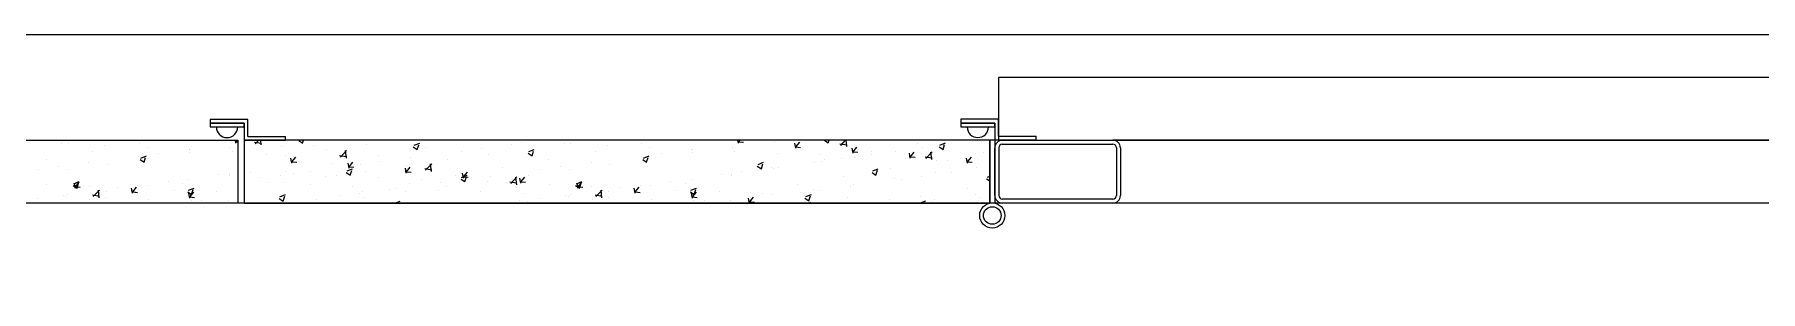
# Model space of a CAD drawing. Extents: x 758840 to 1108724, y -102573 to 143521.
# Drawn here: x 828822 to 830195, y 70422 to 70627 of the extents above; entities that cross this region are included whole.
import ezdxf

# ---------------------------------------------------------------- set-up
doc = ezdxf.new("R2010")
doc.units = 0
doc.header["$LTSCALE"] = 1000
doc.header["$MEASUREMENT"] = 0
doc.layers.add('02电气-设备', color=255, linetype='Continuous')
doc.layers.add('02电气-设备基础', color=252, linetype='Continuous')

# ---------------------------------------------------------------- blocks, each defined once
blk = doc.blocks.new('BD4-SRAL0101')
at = {"layer": '02电气-设备'}
for p, q in [((8370779.4, -4143694.4), (8360900.4, -4143694.4)), ((8360900.4, -4143694.4), (8360900.4, -4143744.4)), ((8360302.9, -4143727.9), (8360272.9, -4143727.9)), ((8360272.9, -4143727.9), (8360272.9, -4143730.9)), ((8360272.9, -4143730.9), (8360299.9, -4143730.9)), ((8360299.9, -4143730.9), (8360272.9, -4143730.9)), ((8360272.9, -4143730.9), (8360272.9, -4143733.9)), ((8360272.9, -4143733.9), (8360299.9, -4143733.9)), ((8360302.9, -4143727.9), (8360299.9, -4143727.9)), ((8360299.9, -4143730.9), (8360299.9, -4143744.4)), ((8360299.9, -4143734.7), (8360299.9, -4143730.9)), ((8360302.9, -4143730.9), (8360302.9, -4143727.9)), ((8360302.9, -4143741.4), (8360302.9, -4143727.9)), ((8360900.4, -4143727.8), (8360870.4, -4143727.8)), ((8360870.4, -4143727.8), (8360870.4, -4143730.8)), ((8360870.4, -4143730.8), (8360897.4, -4143730.8)), ((8360897.4, -4143730.8), (8360870.4, -4143730.8)), ((8360870.4, -4143730.8), (8360870.4, -4143733.8)), ((8360870.4, -4143733.8), (8360897.4, -4143733.8)), ((8360900.4, -4143727.8), (8360897.4, -4143727.8)), ((8360897.4, -4143730.8), (8360897.4, -4143744.2)), ((8360897.4, -4143734.6), (8360897.4, -4143730.8)), ((8360900.4, -4143730.8), (8360900.4, -4143727.8)), ((8360900.4, -4143741.2), (8360900.4, -4143727.8)), ((8359701.9, -4143744.4), (8360294.9, -4143744.4)), ((8360155, -4143747.4), (8360155, -4143747.4)), ((8360159.8, -4143746.7), (8360159.8, -4143746.7)), ((8360179.5, -4143753.4), (8360179.5, -4143753.4)), ((8360188.9, -4143748.8), (8360188.9, -4143748.8)), ((8360216.5, -4143747.1), (8360216.5, -4143747.1)), ((8360222.8, -4143750.3), (8360222.8, -4143750.3)), ((8360256.2, -4143751.9), (8360256.2, -4143751.9)), ((8360256.7, -4143751.7), (8360256.7, -4143751.7)), ((8360288.7, -4143750.5), (8360288.7, -4143750.5)), ((8360290.6, -4143753.1), (8360290.6, -4143753.1)), ((8360293.5, -4143746.8), (8360293, -4143744.4)), ((8360293.6, -4143745.7), (8360294.6, -4143744.4)), ((8360293.6, -4143745.7), (8360294.9, -4143745.9)), ((8360294.9, -4143744.4), (8360294.9, -4143794.4)), ((8360299.9, -4143744.4), (8360332.9, -4143744.4)), ((8360893.4, -4143744.4), (8360299.9, -4143744.4)), ((8360299.9, -4143744.4), (8360299.9, -4143794.4)), ((8360302.9, -4143741.4), (8360332.9, -4143741.4)), ((8360308.2, -4143746), (8360313.8, -4143746.8)), ((8360308.8, -4143747.3), (8360311.6, -4143744.4)), ((8360313.6, -4143748.2), (8360313.2, -4143744.4)), ((8360329.4, -4143749.2), (8360329.4, -4143749.2)), ((8360332.9, -4143744.4), (8360332.9, -4143741.4)), ((8360343.4, -4143744.6), (8360346.6, -4143746.7)), ((8360345.3, -4143747.1), (8360345.3, -4143747.1)), ((8360346.5, -4143746.7), (8360347.3, -4143744.4)), ((8360354.9, -4143749), (8360354.9, -4143749)), ((8360365.2, -4143752.2), (8360365.2, -4143752.2)), ((8360376.6, -4143757.8), (8360381.5, -4143752.6)), ((8360381.4, -4143758.7), (8360380.7, -4143752.7)), ((8360397.3, -4143748.1), (8360397.3, -4143748.1)), ((8360434.6, -4143749.7), (8360437.8, -4143751.8)), ((8360435.2, -4143748.4), (8360439.7, -4143746.7)), ((8360437.8, -4143751.8), (8360439.1, -4143748)), ((8360444.2, -4143750.3), (8360444.2, -4143750.3)), ((8360472.8, -4143753.2), (8360472.8, -4143753.2)), ((8360487.2, -4143744.6), (8360487.2, -4143744.6)), ((8360488.7, -4143751.1), (8360488.7, -4143751.1)), ((8360512.8, -4143747.9), (8360512.8, -4143747.9)), ((8360521.1, -4143746), (8360521.1, -4143746)), ((8360526.5, -4143753.5), (8360530.9, -4143751.8)), ((8360527.2, -4143751.2), (8360527.2, -4143751.2)), ((8360529.1, -4143756.9), (8360530.3, -4143753.1)), ((8360555, -4143747.4), (8360555, -4143747.4)), ((8360559.8, -4143746.7), (8360559.8, -4143746.7)), ((8360579.5, -4143753.4), (8360579.5, -4143753.4)), ((8360588.9, -4143748.8), (8360588.9, -4143748.8)), ((8360616.5, -4143747.1), (8360616.5, -4143747.1)), ((8360622.8, -4143750.3), (8360622.8, -4143750.3)), ((8360656.2, -4143751.9), (8360656.2, -4143751.9)), ((8360656.7, -4143751.7), (8360656.7, -4143751.7)), ((8360688.7, -4143750.5), (8360688.7, -4143750.5)), ((8360690.6, -4143753.1), (8360690.6, -4143753.1)), ((8360693.5, -4143746.8), (8360693, -4143744.4)), ((8360693.6, -4143745.7), (8360694.7, -4143744.4)), ((8360693.6, -4143745.7), (8360697.4, -4143746.1)), ((8360696.3, -4143746.6), (8360696.3, -4143746.6)), ((8360712.2, -4143744.5), (8360712.2, -4143744.5)), ((8360721.7, -4143745.7), (8360721.7, -4143745.7)), ((8360739, -4143750.8), (8360738.3, -4143746.8)), ((8360739.1, -4143749.6), (8360742.2, -4143746)), ((8360739.1, -4143749.7), (8360742.9, -4143750.1)), ((8360761.8, -4143744.5), (8360764.9, -4143746.6)), ((8360764.9, -4143746.6), (8360765.7, -4143744.4)), ((8360774.1, -4143747.2), (8360779.8, -4143748)), ((8360774.8, -4143748.5), (8360778.7, -4143744.4)), ((8360779.6, -4143749.4), (8360779, -4143744.4)), ((8360784.6, -4143754.8), (8360783.8, -4143750.8)), ((8360784.7, -4143753.6), (8360787.7, -4143750)), ((8360784.7, -4143753.7), (8360788.4, -4143754)), ((8360799.1, -4143753.2), (8360799.1, -4143753.2)), ((8360818.6, -4143753.6), (8360818.6, -4143753.6)), ((8360830.2, -4143757.6), (8360833.3, -4143754)), ((8360836.1, -4143746.8), (8360836.1, -4143746.8)), ((8360839.7, -4143750.6), (8360839.7, -4143750.6)), ((8360842.5, -4143759), (8360847.5, -4143753.8)), ((8360847.4, -4143759.9), (8360846.6, -4143753.9)), ((8360851.2, -4143749.1), (8360851.2, -4143749.1)), ((8360853, -4143749.6), (8360856.2, -4143751.7)), ((8360853.6, -4143748.3), (8360858.1, -4143746.6)), ((8360855.6, -4143748.5), (8360855.6, -4143748.5)), ((8360856.2, -4143751.7), (8360857.5, -4143747.8)), ((8360879.6, -4143745.3), (8360879.6, -4143745.3)), ((8360883.3, -4143745), (8360883.3, -4143745)), ((8360893.4, -4143744.3), (8360893.4, -4143794.5)), ((8360897.4, -4143744.3), (8360893.4, -4143744.3)), ((8360893.4, -4143794.4), (8360893.4, -4143744.4)), ((8360897.4, -4143744.2), (8360930.4, -4143744.2)), ((8360897.4, -4143744.3), (8360897.4, -4143794.5)), ((8360897.4, -4143788.4), (8360897.4, -4143750.4)), ((8360900.4, -4143741.2), (8360930.4, -4143741.2)), ((8360900.4, -4143744.4), (8370779.4, -4143744.4)), ((8360900.6, -4143750.4), (8360900.6, -4143788.4)), ((8360903.4, -4143744.4), (8360991.4, -4143744.4)), ((8360903.4, -4143747.6), (8360991.4, -4143747.6)), ((8360930.4, -4143744.2), (8360930.4, -4143741.2)), ((8362154.9, -4143744.5), (8360991.4, -4143744.4)), ((8360994.2, -4143750.4), (8360994.2, -4143788.4)), ((8360997.4, -4143750.4), (8360997.4, -4143788.4)), ((8360136.2, -4143767.7), (8360136.2, -4143767.7)), ((8360142.5, -4143759.8), (8360142.5, -4143759.8)), ((8360152.1, -4143765.6), (8360152.1, -4143765.6)), ((8360159, -4143767.8), (8360159, -4143767.8)), ((8360176.1, -4143762.4), (8360176.1, -4143762.4)), ((8360191.1, -4143763.8), (8360191.1, -4143763.8)), ((8360216.2, -4143757.1), (8360216.2, -4143757.1)), ((8360217.2, -4143759.9), (8360220.3, -4143762)), ((8360217.7, -4143758.6), (8360222.2, -4143756.9)), ((8360220.3, -4143762), (8360221.6, -4143758.2)), ((8360224.1, -4143759), (8360224.1, -4143759)), ((8360232.1, -4143755), (8360232.1, -4143755)), ((8360256.7, -4143754.5), (8360256.7, -4143754.5)), ((8360317.8, -4143755.4), (8360317.8, -4143755.4)), ((8360332.6, -4143756.6), (8360332.6, -4143756.6)), ((8360337.9, -4143762.7), (8360337.2, -4143758.7)), ((8360338, -4143761.5), (8360341.1, -4143757.9)), ((8360338, -4143761.6), (8360341.8, -4143762)), ((8360370.1, -4143763), (8360370.1, -4143763)), ((8360376, -4143756.5), (8360381.6, -4143757.3)), ((8360381.9, -4143768.9), (8360386.3, -4143767.2)), ((8360383.5, -4143766.7), (8360382.7, -4143762.7)), ((8360383.5, -4143765.6), (8360387.3, -4143765.9)), ((8360383.6, -4143765.5), (8360386.6, -4143761.9)), ((8360392.8, -4143763.7), (8360392.8, -4143763.7)), ((8360407.1, -4143756.6), (8360407.1, -4143756.6)), ((8360408.7, -4143761.6), (8360408.7, -4143761.6)), ((8360429, -4143770.6), (8360428.3, -4143766.7)), ((8360429.1, -4143769.5), (8360432.2, -4143765.9)), ((8360429.5, -4143764.5), (8360429.5, -4143764.5)), ((8360432.7, -4143758.5), (8360432.7, -4143758.5)), ((8360443.7, -4143767), (8360449.4, -4143767.9)), ((8360444.3, -4143768.3), (8360449.3, -4143763.1)), ((8360449.2, -4143769.2), (8360448.4, -4143763.2)), ((8360462.1, -4143760), (8360462.1, -4143760)), ((8360494.2, -4143755.9), (8360494.2, -4143755.9)), ((8360505.4, -4143766.1), (8360505.4, -4143766.1)), ((8360525.9, -4143754.8), (8360529.1, -4143756.9)), ((8360536.2, -4143767.7), (8360536.2, -4143767.7)), ((8360542.5, -4143759.8), (8360542.5, -4143759.8)), ((8360552.1, -4143765.6), (8360552.1, -4143765.6)), ((8360559, -4143767.8), (8360559, -4143767.8)), ((8360576.1, -4143762.4), (8360576.1, -4143762.4)), ((8360591.1, -4143763.8), (8360591.1, -4143763.8)), ((8360616.2, -4143757.1), (8360616.2, -4143757.1)), ((8360617.2, -4143759.9), (8360620.3, -4143762)), ((8360617.7, -4143758.6), (8360622.2, -4143756.9)), ((8360620.3, -4143762), (8360621.6, -4143758.2)), ((8360624.1, -4143759), (8360624.1, -4143759)), ((8360632.1, -4143755), (8360632.1, -4143755)), ((8360656.7, -4143754.5), (8360656.7, -4143754.5)), ((8360708.4, -4143765), (8360711.6, -4143767.1)), ((8360709, -4143763.7), (8360713.4, -4143762)), ((8360711.6, -4143767.1), (8360712.9, -4143763.2)), ((8360719.5, -4143766.4), (8360719.5, -4143766.4)), ((8360721, -4143766.8), (8360721, -4143766.8)), ((8360724.5, -4143754.6), (8360724.5, -4143754.6)), ((8360725, -4143765.9), (8360725, -4143765.9)), ((8360753.6, -4143762.4), (8360753.6, -4143762.4)), ((8360758.4, -4143756), (8360758.4, -4143756)), ((8360759.6, -4143761.1), (8360759.6, -4143761.1)), ((8360762, -4143759.5), (8360762, -4143759.5)), ((8360775.5, -4143759), (8360775.5, -4143759)), ((8360785.6, -4143758.3), (8360785.6, -4143758.3)), ((8360792.3, -4143757.4), (8360792.3, -4143757.4)), ((8360799.6, -4143755.8), (8360799.6, -4143755.8)), ((8360800.3, -4143768.8), (8360804.7, -4143767.1)), ((8360814.3, -4143767.1), (8360814.3, -4143767.1)), ((8360826.2, -4143758.9), (8360826.2, -4143758.9)), ((8360830.1, -4143758.7), (8360829.4, -4143754.8)), ((8360830.2, -4143757.7), (8360834, -4143758)), ((8360841.9, -4143757.7), (8360847.6, -4143758.5)), ((8360851.3, -4143760.8), (8360851.3, -4143760.8)), ((8360860.1, -4143760.3), (8360860.1, -4143760.3)), ((8360875.6, -4143762.7), (8360874.9, -4143758.8)), ((8360875.7, -4143761.7), (8360879.5, -4143762)), ((8360875.8, -4143761.6), (8360878.8, -4143757.9)), ((8360882.5, -4143766.2), (8360882.5, -4143766.2)), ((8360888.4, -4143754.4), (8360888.4, -4143754.4)), ((8360142.7, -4143779.9), (8360142.7, -4143779.9)), ((8360163.8, -4143780.4), (8360167, -4143782.5)), ((8360164.4, -4143779.1), (8360168.8, -4143777.4)), ((8360165.6, -4143782.6), (8360164.9, -4143778.6)), ((8360165.7, -4143781.5), (8360168.8, -4143777.8)), ((8360165.7, -4143781.5), (8360169.5, -4143781.9)), ((8360167, -4143782.5), (8360168.2, -4143778.6)), ((8360176.6, -4143781.3), (8360176.6, -4143781.3)), ((8360215.4, -4143780.1), (8360215.4, -4143780.1)), ((8360223.3, -4143780.1), (8360223.3, -4143780.1)), ((8360239.5, -4143776.9), (8360239.5, -4143776.9)), ((8360251, -4143778.6), (8360251, -4143778.6)), ((8360255.9, -4143775.7), (8360255.9, -4143775.7)), ((8360279.6, -4143771.6), (8360279.6, -4143771.6)), ((8360288, -4143771.6), (8360288, -4143771.6)), ((8360288, -4143772.2), (8360288, -4143772.2)), ((8360305.4, -4143769.8), (8360305.4, -4143769.8)), ((8360312.7, -4143774.3), (8360312.7, -4143774.3)), ((8360318.8, -4143778.4), (8360318.8, -4143778.4)), ((8360328.6, -4143772.2), (8360328.6, -4143772.2)), ((8360331.9, -4143777.8), (8360331.9, -4143777.8)), ((8360333.1, -4143769.3), (8360333.1, -4143769.3)), ((8360339.3, -4143771.3), (8360339.3, -4143771.3)), ((8360352.7, -4143769), (8360352.7, -4143769)), ((8360352.7, -4143779.8), (8360352.7, -4143779.8)), ((8360364.5, -4143773.3), (8360364.5, -4143773.3)), ((8360373.2, -4143772.7), (8360373.2, -4143772.7)), ((8360381.3, -4143770.2), (8360384.5, -4143772.3)), ((8360384.4, -4143772.3), (8360385.7, -4143768.5)), ((8360386.6, -4143781.2), (8360386.6, -4143781.2)), ((8360396.5, -4143769.2), (8360396.5, -4143769.2)), ((8360407.1, -4143774.1), (8360407.1, -4143774.1)), ((8360429.1, -4143769.6), (8360432.9, -4143769.9)), ((8360431.4, -4143778.8), (8360431.4, -4143778.8)), ((8360441, -4143775.6), (8360441, -4143775.6)), ((8360456.1, -4143778.2), (8360456.1, -4143778.2)), ((8360461.4, -4143781.1), (8360461.4, -4143781.1)), ((8360468.4, -4143772.5), (8360468.4, -4143772.5)), ((8360472, -4143776.1), (8360472, -4143776.1)), ((8360472.6, -4143775.3), (8360475.7, -4143777.4)), ((8360473.1, -4143774), (8360477.6, -4143772.3)), ((8360474.5, -4143774.6), (8360473.8, -4143770.7)), ((8360474.6, -4143773.5), (8360477.7, -4143769.8)), ((8360474.6, -4143773.6), (8360478.4, -4143773.9)), ((8360474.9, -4143777), (8360474.9, -4143777)), ((8360475.7, -4143777.4), (8360477, -4143773.5)), ((8360493.4, -4143777.1), (8360493.4, -4143777.1)), ((8360496.1, -4143773), (8360496.1, -4143773)), ((8360508.8, -4143778.4), (8360508.8, -4143778.4)), ((8360511.5, -4143777.5), (8360517.1, -4143778.4)), ((8360512.1, -4143778.8), (8360517, -4143773.6)), ((8360516.9, -4143779.8), (8360516.2, -4143773.7)), ((8360520.1, -4143778.6), (8360519.4, -4143774.6)), ((8360520.2, -4143777.5), (8360523.3, -4143773.8)), ((8360520.2, -4143777.6), (8360524, -4143777.9)), ((8360526.4, -4143772.3), (8360526.4, -4143772.3)), ((8360542.7, -4143779.9), (8360542.7, -4143779.9)), ((8360563.8, -4143780.4), (8360567, -4143782.5)), ((8360564.4, -4143779.1), (8360568.8, -4143777.4)), ((8360565.6, -4143782.6), (8360564.9, -4143778.6)), ((8360565.7, -4143781.5), (8360568.8, -4143777.8)), ((8360565.7, -4143781.5), (8360569.5, -4143781.9)), ((8360567, -4143782.5), (8360568.2, -4143778.6)), ((8360576.6, -4143781.3), (8360576.6, -4143781.3)), ((8360615.4, -4143780.1), (8360615.4, -4143780.1)), ((8360623.3, -4143780.1), (8360623.3, -4143780.1)), ((8360639.5, -4143776.9), (8360639.5, -4143776.9)), ((8360651, -4143778.6), (8360651, -4143778.6)), ((8360655.9, -4143775.7), (8360655.9, -4143775.7)), ((8360679.6, -4143771.6), (8360679.6, -4143771.6)), ((8360688, -4143771.6), (8360688, -4143771.6)), ((8360688, -4143772.2), (8360688, -4143772.2)), ((8360695.5, -4143769.6), (8360695.5, -4143769.6)), ((8360740.2, -4143779.8), (8360740.2, -4143779.8)), ((8360777.3, -4143773.5), (8360777.3, -4143773.5)), ((8360782.9, -4143780.9), (8360782.9, -4143780.9)), ((8360784.9, -4143779.5), (8360784.9, -4143779.5)), ((8360799.7, -4143770), (8360802.8, -4143772.2)), ((8360802.8, -4143772.2), (8360804.1, -4143768.3)), ((8360817.8, -4143774.7), (8360817.8, -4143774.7)), ((8360823, -4143775.6), (8360823, -4143775.6)), ((8360838.9, -4143773.5), (8360838.9, -4143773.5)), ((8360850.4, -4143770.2), (8360850.4, -4143770.2)), ((8360862.9, -4143770.4), (8360862.9, -4143770.4)), ((8360890.9, -4143775.1), (8360893.4, -4143776.8)), ((8360891.5, -4143773.8), (8360893.4, -4143773.1)), ((8372523.4, -4143794.4), (8359159.9, -4143794.4)), ((8360294.9, -4143794.4), (8359701.9, -4143794.4)), ((8360135.4, -4143790.6), (8360135.4, -4143790.6)), ((8360156.1, -4143788.4), (8360156.1, -4143788.4)), ((8360158.2, -4143789), (8360158.2, -4143789)), ((8360159.4, -4143787.5), (8360159.4, -4143787.5)), ((8360176.9, -4143791.3), (8360176.9, -4143791.3)), ((8360179.3, -4143788), (8360184.9, -4143788.9)), ((8360179.9, -4143789.3), (8360184.8, -4143784.1)), ((8360184.7, -4143790.3), (8360184, -4143784.2)), ((8360190, -4143789.8), (8360190, -4143789.8)), ((8360190.3, -4143784.9), (8360190.3, -4143784.9)), ((8360199.5, -4143782.2), (8360199.5, -4143782.2)), ((8360211.2, -4143786.6), (8360210.4, -4143782.6)), ((8360210.5, -4143782.7), (8360210.5, -4143782.7)), ((8360211.3, -4143785.4), (8360214.3, -4143781.8)), ((8360211.3, -4143785.5), (8360215.1, -4143785.9)), ((8360213.9, -4143785), (8360213.9, -4143785)), ((8360223.9, -4143791.3), (8360223.9, -4143791.3)), ((8360244.4, -4143784.2), (8360244.4, -4143784.2)), ((8360255.1, -4143785.4), (8360258.2, -4143787.6)), ((8360255.6, -4143784.2), (8360260.1, -4143782.5)), ((8360256.7, -4143790.6), (8360256, -4143786.6)), ((8360256.8, -4143789.4), (8360259.9, -4143785.8)), ((8360256.8, -4143789.5), (8360260.6, -4143789.9)), ((8360257.8, -4143792.7), (8360257.8, -4143792.7)), ((8360258.2, -4143787.6), (8360259.5, -4143783.7)), ((8360266.2, -4143792.5), (8360266.2, -4143792.5)), ((8360278.3, -4143785.6), (8360278.3, -4143785.6)), ((8360287.2, -4143792.7), (8360287.2, -4143792.7)), ((8360291.7, -4143794.1), (8360291.7, -4143794.1)), ((8360299.9, -4143794.4), (8360893.4, -4143794.4)), ((8360327.9, -4143790.7), (8360331.1, -4143792.8)), ((8360328.5, -4143789.4), (8360333, -4143787.7)), ((8360331.1, -4143792.8), (8360332.4, -4143788.9)), ((8360336, -4143794), (8360336, -4143794)), ((8360357.3, -4143791.6), (8360357.3, -4143791.6)), ((8360376.1, -4143788.8), (8360376.1, -4143788.8)), ((8360392, -4143786.7), (8360392, -4143786.7)), ((8360394.3, -4143785.2), (8360394.3, -4143785.2)), ((8360395.8, -4143790.4), (8360395.8, -4143790.4)), ((8360416, -4143783.5), (8360416, -4143783.5)), ((8360420, -4143794.4), (8360424.2, -4143792.8)), ((8360420.5, -4143782.7), (8360420.5, -4143782.7)), ((8360423.5, -4143794.4), (8360423.6, -4143794)), ((8360428.7, -4143785.6), (8360428.7, -4143785.6)), ((8360454.4, -4143784.1), (8360454.4, -4143784.1)), ((8360488.3, -4143785.5), (8360488.3, -4143785.5)), ((8360519.5, -4143792.7), (8360519.5, -4143792.7)), ((8360522.2, -4143787), (8360522.2, -4143787)), ((8360525.6, -4143793.4), (8360525.6, -4143793.4)), ((8360535.4, -4143790.6), (8360535.4, -4143790.6)), ((8360556.1, -4143788.4), (8360556.1, -4143788.4)), ((8360558.2, -4143789), (8360558.2, -4143789)), ((8360559.4, -4143787.5), (8360559.4, -4143787.5)), ((8360576.9, -4143791.3), (8360576.9, -4143791.3)), ((8360579.3, -4143788), (8360584.9, -4143788.9)), ((8360579.9, -4143789.3), (8360584.8, -4143784.1)), ((8360584.7, -4143790.3), (8360584, -4143784.2)), ((8360590, -4143789.8), (8360590, -4143789.8)), ((8360590.3, -4143784.9), (8360590.3, -4143784.9)), ((8360599.5, -4143782.2), (8360599.5, -4143782.2)), ((8360611.2, -4143786.6), (8360610.4, -4143782.6)), ((8360610.5, -4143782.7), (8360610.5, -4143782.7)), ((8360611.3, -4143785.4), (8360614.3, -4143781.8)), ((8360611.3, -4143785.5), (8360615.1, -4143785.9)), ((8360613.9, -4143785), (8360613.9, -4143785)), ((8360623.9, -4143791.3), (8360623.9, -4143791.3)), ((8360644.4, -4143784.2), (8360644.4, -4143784.2)), ((8360655.1, -4143785.4), (8360658.2, -4143787.6)), ((8360655.6, -4143784.2), (8360660.1, -4143782.5)), ((8360656.7, -4143790.6), (8360656, -4143786.6)), ((8360656.8, -4143789.4), (8360659.9, -4143785.8)), ((8360656.8, -4143789.5), (8360660.6, -4143789.9)), ((8360657.8, -4143792.7), (8360657.8, -4143792.7)), ((8360658.2, -4143787.6), (8360659.5, -4143783.7)), ((8360666.2, -4143792.5), (8360666.2, -4143792.5)), ((8360678.3, -4143785.6), (8360678.3, -4143785.6)), ((8360687.2, -4143792.7), (8360687.2, -4143792.7)), ((8360691.7, -4143794.1), (8360691.7, -4143794.1)), ((8360702.2, -4143794.4), (8360701.5, -4143790.6)), ((8360702.4, -4143793.4), (8360705.4, -4143789.8)), ((8360702.4, -4143793.5), (8360706.2, -4143793.8)), ((8360702.8, -4143791.4), (8360702.8, -4143791.4)), ((8360703.2, -4143786.2), (8360703.2, -4143786.2)), ((8360712.2, -4143787), (8360712.2, -4143787)), ((8360720.2, -4143788), (8360720.2, -4143788)), ((8360742.9, -4143786.2), (8360742.9, -4143786.2)), ((8360746.1, -4143788.5), (8360746.1, -4143788.5)), ((8360746.3, -4143790.5), (8360749.5, -4143792.7)), ((8360746.9, -4143789.2), (8360751.4, -4143787.5)), ((8360749.5, -4143792.6), (8360750.8, -4143788.8)), ((8360750.5, -4143794.4), (8360751, -4143793.8)), ((8360752.8, -4143783.5), (8360752.8, -4143783.5)), ((8360758.8, -4143784.1), (8360758.8, -4143784.1)), ((8360780, -4143789.9), (8360780, -4143789.9)), ((8360813.9, -4143791.3), (8360813.9, -4143791.3)), ((8360838.2, -4143794.3), (8360842.6, -4143792.6)), ((8360838.5, -4143789.3), (8360838.5, -4143789.3)), ((8360841.9, -4143794.4), (8360842, -4143793.9)), ((8360847.8, -4143792.8), (8360847.8, -4143792.8)), ((8360849.7, -4143791.4), (8360849.7, -4143791.4)), ((8360875.6, -4143783), (8360875.6, -4143783)), ((8360881.7, -4143787.3), (8360881.7, -4143787.3)), ((8360881.7, -4143794.2), (8360881.7, -4143794.2)), ((8360886.3, -4143790.1), (8360886.3, -4143790.1)), ((8360991.4, -4143791.2), (8360903.4, -4143791.2)), ((8360991.4, -4143794.4), (8360903.4, -4143794.4))]:
    blk.add_line(p, q, dxfattribs=at)
for radius in [10, 7]:
    blk.add_circle((8360895.4, -4143804.3), radius, dxfattribs=at)
for centre, radius, start, end in [((8360286.4, -4143733.9), 8.49, 180, 0), ((8360883.9, -4143733.8), 8.49, 180, 0), ((8360903.4, -4143750.4), 6, 90, 180), ((8360903.4, -4143750.4), 2.8, 90, 180), ((8360991.4, -4143750.4), 6, 0, 90), ((8360991.4, -4143750.4), 2.8, 0, 90), ((8360903.4, -4143788.4), 6, 180, 270), ((8360903.4, -4143788.4), 2.8, 180, 270), ((8360991.4, -4143788.4), 6, 270, 0), ((8360991.4, -4143788.4), 2.8, 270, 0)]:
    blk.add_arc(centre, radius, start, end, dxfattribs=at)

msp = doc.modelspace()

# ---------------------------------------------------------------- linework, layer by layer
at = {"layer": '02电气-设备基础'}
msp.add_lwpolyline([(845796.74, 70326.53), (827452.74, 70326.53), (827452.74, 70626.53), (845796.74, 70626.53)], close=True, dxfattribs=at)

# ---------------------------------------------------------------- block references
at = {"layer": '02电气-设备', "color": 8}
msp.add_blockref('BD4-SRAL0101', (-7531311.39, 4214286.87, 0), dxfattribs=at)

doc.saveas('drawing.dxf')
